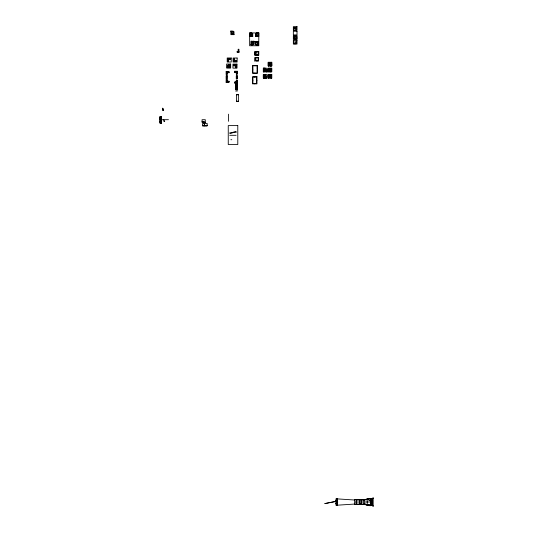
<?xml version="1.0" encoding="UTF-8"?>
<svg xmlns="http://www.w3.org/2000/svg" width="533" height="533" viewBox="0 0 533 533"><rect width="100%" height="100%" fill="white"/><g stroke="black" fill="none" stroke-linecap="round" stroke-linejoin="round"><path stroke-width="0.8" d="M233.174 33.692L233.174 31.674L234 31.674L234 34.652L232.255 34.652L232.255 33.712L233.447 34.025M238.311 51.508L238.131 49.283L238.957 49.283L238.957 52.267L237.212 52.267L237.212 51.321L238.504 51.308L238.957 51.901M252.136 35.804L251.909 33.526L252.735 33.526L252.735 36.504L250.99 36.504L250.99 35.558L252.289 35.544L252.735 36.137M257.419 36.484L257.419 35.544L256.493 35.531L256.506 33.506L255.68 33.506L255.68 36.484L257.419 36.484L257.419 35.997M296.068 28.549L295.882 28.002M160.286 122.916L161.492 122.843L160.746 121.717L161.546 119.712L160.726 117.966L161.492 116.58L160.286 116.5L160.286 122.916L159.827 122.923L159.827 116.5L160.746 116.507L160.746 122.923L159.827 122.923M159.827 118.273L160.726 118.159M160.746 118.259L159.827 117.946M336.889 503.965L335.977 503.812L336.876 503.698L337.689 502.046L336.876 500.587L337.389 498.895M253.475 42.227L253.695 41.621L252.322 41.621M294.509 39.142L296.568 39.142M295.469 36.357L295.908 36.137M295.882 43.473L296.068 42.946M296.495 39.002L296.615 38.363M160.34 121.317L160.746 121.158L160.007 121.317M251.13 44.306L251.429 43.866M257.972 33.899L256.593 33.899L256.593 32.939L258.791 32.933L258.791 45.751L249.651 45.751L249.651 32.933L258.791 32.933L258.798 36.511L257.972 36.511L258.132 33.646M251.423 41.254C252.975 43.4 248.884 45.905 253.168 44.825L253.168 43.866L251.583 44.186M258.338 36.511L258.338 33.532L258.791 32.933M337.622 498.915L336.896 500.041L337.336 499.394M337.336 501.486L336.896 500.84L337.675 502.046L336.896 503.252L337.336 502.599M161.186 117.06L160.746 117.713L161.479 116.58L160.746 117.633L161.419 116.574L160.746 117.407L160.999 116.547M161.186 120.265L160.746 120.918L161.532 119.712L160.746 118.439M255.68 36.484L256.126 35.898M257.419 36.117L256.047 36.117L256.48 35.544M253.695 41.254L253.282 41.807M254.061 41.621L253.615 42.214L252.322 42.214L252.322 41.254L254.061 41.254L253.628 41.834M337.675 502.046L336.896 503.172L337.642 502.046L336.896 500.92L337.675 502.046L336.896 502.552M270.298 68.377L270.078 68.697L270.311 68.437M337.349 498.895L336.896 499.521L337.149 498.881M258.232 33.512L258.432 36.511M160.746 120.218L161.159 119.712L160.746 119.205L161.206 119.712L160.746 120.331L161.206 119.712L160.746 119.099L161.246 119.712L160.746 120.398L161.286 119.712L160.746 118.959L161.372 119.712L160.746 120.611L161.372 119.712L160.746 118.812L161.419 119.712L160.746 120.685L161.466 119.712L160.746 118.659L161.499 119.712L160.746 120.764L161.466 119.712L160.746 118.586L161.532 119.712L160.746 120.838L161.499 119.712L160.746 118.739L161.419 119.712L160.746 120.538L161.332 119.712L160.746 118.959L161.332 119.712L160.746 120.471L161.332 119.712L160.746 119.032L161.246 119.712L160.746 120.258L161.159 119.712L168.448 119.692M337.309 502.046L336.896 502.592L337.349 502.046L336.896 501.36L337.436 502.046L336.896 502.872L337.522 502.046L336.896 501.073L337.522 502.046L336.896 503.019L337.616 502.046L336.896 500.993L337.616 502.046L336.896 503.099L337.642 502.046L336.896 501.073L337.569 502.046L336.896 502.945L337.569 502.046L336.896 501.22L337.476 502.046L336.896 502.799L337.389 502.046L336.896 501.426L337.349 502.046L336.896 502.659L337.389 502.046L336.896 501.493M253.308 42.147L253.235 44.232L254.061 44.232L254.061 41.254M251.063 44.386L251.356 44.452M337.029 498.875L336.896 505.251L335.977 505.251L335.977 498.835L336.936 498.868M233.561 61.502L234.66 60.402L234.66 58.683L233.561 58.683L233.561 61.502L236.499 61.502L236.499 60.402L234.66 60.402M235.559 65.905L236.659 64.806L236.659 67.678L235.559 67.678L235.559 65.905L233.727 65.905L233.727 64.806L236.659 64.806M226.125 82.275L227.225 81.176L229.057 81.176L229.057 82.275L226.125 82.275L226.125 79.457L227.225 79.457L227.225 81.176M236.266 72.341L237.365 71.242L237.365 74.114L236.266 74.114L236.266 72.341L234.433 72.341L234.433 71.242L237.365 71.242M250.97 44.832L250.97 41.254L251.789 41.254L251.796 43.866M293.883 27.789L295.942 27.789M293.883 43.679L295.942 43.679M355.391 499.801L354.838 499.661L354.765 504.425L364.545 504.445L369.063 505.497L372.254 505.617A3.678 2.598 0 0 1 373.167 506.35L373.173 497.735A3.678 2.598 0 0 1 372.261 498.475L369.063 498.582L364.552 499.641L354.765 499.661M360.981 500.047C364.852 500.913 368.363 498.322 372.254 498.835M202.593 125.848L207.177 125.848L207.177 123.463L202.593 123.463L202.593 125.848L206.924 125.848M354.838 504.425L359.169 504.425M363.753 504.425L359.422 504.425L359.422 499.661M235.593 82.708L235.686 89.89L237.518 89.89L237.518 82.742L234.433 82.735M160.42 118.113L159.827 118.106L160.173 118.113M230.909 31.087L233.108 31.087L233.108 32.047C230.336 32.846 230.782 27.636 230.909 34.665L231.735 34.658L231.735 32.047M231.255 31.507L233.108 31.68M250.47 33.899L250.47 36.511L249.644 36.511L249.644 32.939L251.843 32.933L251.843 33.899L250.323 33.679M251.843 33.299L249.804 33.466M256.593 33.306L258.425 33.299M249.89 33.213L251.843 33.532M256.593 33.532L258.338 33.532M249.844 33.519L250.41 33.806M251.369 43.959L251.736 43.959M251.429 44.232L253.168 44.232M257.472 44.332L256.093 44.339L256.093 45.298L258.298 45.298L258.292 41.721L257.466 41.721L257.472 44.332L258.172 45.178M257.526 44.426C259.384 45.731 256.4 43.566 257.832 41.721M256.093 44.705L257.839 44.699M295.648 28.076L294.183 28.156M293.536 30.174L293.996 30.174L293.996 28.156L295.835 28.156L295.835 30.174L296.201 30.174L296.201 27.789L293.63 27.789L293.63 30.174M234 34.652C233.84 33.546 232.088 34.638 232.255 33.692M252.735 36.504L250.99 35.544M252.136 35.811L252.669 36.044M250.99 36.137L252.369 36.137L252.369 33.526M293.85 36.137L295.522 36.284M294.163 36.764L294.622 36.764L294.622 38.776L296.455 38.776L296.455 36.764L296.821 36.764L296.821 39.142L294.256 39.142L294.256 36.764M296.255 38.523L295.795 38.523L295.795 36.504L293.963 36.504L293.963 38.523L293.596 38.523L293.596 36.137L296.161 36.137L296.161 38.523M293.536 41.301L293.996 41.301L293.996 43.313L295.835 43.313L295.835 41.301L296.201 41.301L296.201 43.679L293.63 43.679L293.63 41.301M255.92 42.26L256.02 44.379L255.194 44.379L255.194 41.401L256.939 41.401L256.939 42.347M253.628 41.714L253.994 41.714M255.56 44.379L255.56 41.767L256.939 41.767M252.322 41.847L253.601 41.847L253.601 44.232M255.194 41.767L255.793 42.094M255.194 41.401L255.647 41.994L256.939 42M256.939 42.367L255.427 42.1M295.648 43.393L294.183 43.313M238.891 51.801L238.524 51.801L238.498 49.283M227.558 58.457L230.496 58.457L230.496 59.556L228.657 59.556L227.558 58.457L227.558 61.322L228.657 61.322L228.657 59.556M230.496 58.823L227.924 58.823L227.924 61.322M228.291 59.19L230.496 59.19M236.499 60.769L234.293 60.769L234.293 58.683M236.499 61.135L233.927 61.135L233.927 58.683M270.218 64.04L271.783 64.04L271.783 65.879L270.218 65.879L270.264 64.087M270.151 64.18L268.319 64.18L268.319 63.807L270.151 63.807L270.151 65.925M270.151 64.386L268.319 64.386L268.319 64.76L270.151 64.76M270.151 64.966L268.319 64.966L268.319 65.346L270.151 65.346M233.727 65.173L236.292 65.173L236.292 67.678M233.727 65.539L235.926 65.539M270.151 65.546L268.319 65.546L268.319 65.925M229.137 66.552L227.305 66.552L227.305 67.651L230.236 67.651L230.236 64.833L229.137 64.833L229.137 66.552L230.236 67.651M227.305 67.285L229.87 67.285L229.87 64.833M263.362 68.417L265.194 68.417L265.194 68.031L263.362 68.031L263.409 68.417M268.186 68.61L270.018 68.61M268.186 68.817L270.018 68.817M263.409 68.957L265.154 68.957M263.362 68.997L265.194 68.997L265.194 68.61L263.362 68.61L263.409 68.997M265.194 69.19L263.362 69.19L263.409 69.583L265.194 69.19L263.409 69.237M268.186 69.19L270.018 69.19M268.186 69.397L270.018 69.397M263.362 69.583L265.194 69.583M263.362 70.163L265.194 70.163L265.194 69.776L263.362 69.776L263.409 70.163M267.226 70.163L265.387 70.163L265.387 69.776L267.226 69.776L267.18 70.163M268.186 69.77L270.018 69.77M263.409 69.816L265.154 69.816M265.434 69.816L267.18 69.816M268.186 69.976L270.458 69.903M271.044 69.903L270.651 69.943M271.237 69.903L271.623 69.903M268.186 70.349L270.018 70.349M268.186 70.556L270.018 70.649L270.018 70.263L269.978 70.649M263.362 70.742L265.194 70.742L265.194 70.356L263.362 70.356L263.409 70.742M267.226 70.742L265.387 70.742L265.387 70.356L267.226 70.356L267.18 70.742M268.186 70.936L270.018 70.936M268.186 71.136L270.018 71.136M263.362 71.322L265.194 71.322L265.194 70.936L263.362 70.936L263.409 71.322M267.226 71.322L265.387 71.322L265.387 70.936L267.226 70.936L267.18 71.322M265.194 71.515L263.362 71.515L263.409 71.902L265.194 71.515L263.409 71.562M265.387 71.515L267.226 71.515L267.18 71.902L265.387 71.515L267.18 71.562M268.186 71.515L270.018 71.515M226.125 71.622L229.057 71.622L229.057 72.721L227.225 72.721L226.125 71.622L226.125 74.493L227.225 74.493L227.225 72.721M234.433 71.609L236.998 71.609L236.998 74.114M268.186 71.722L270.458 71.735M270.651 71.735L271.044 71.735M271.623 71.735L271.237 71.735L271.324 69.903M268.132 71.808L271.797 71.808L271.797 68.144L268.132 68.144L268.226 71.808M229.057 71.988L226.492 71.988L226.492 74.493M234.433 71.975L236.632 71.975L236.632 74.114M267.226 71.902L263.309 71.902L263.309 68.237L266.973 68.237L266.973 71.902M229.057 72.355L226.858 72.355L226.858 74.493M268.326 74.68L270.078 74.68M268.286 74.973L270.118 74.973M268.286 75.053L270.118 75.053M263.309 75.113L265.148 75.166M268.286 75.386L270.118 75.386M263.355 75.573L265.101 75.573L265.101 76.192L263.355 76.192L263.355 75.573L265.148 75.533M268.286 75.446L270.118 75.446M268.326 75.746L270.078 75.746M268.286 75.839L270.118 75.779M270.684 75.999L270.351 75.999L270.651 77.791M271.59 75.999L270.824 75.999L270.824 77.831L271.59 77.831L271.59 75.999L271.557 77.791M265.734 76.186L266.107 76.186M266.107 76.146C267.373 78.544 264.461 78.491 265.734 76.146M268.286 76.172L270.118 76.172M265.148 76.226L263.355 76.565M268.286 76.246L270.118 76.246M268.326 76.539L270.078 76.539M263.309 76.599L265.148 76.599M268.286 76.579L270.118 76.652M265.148 76.692L263.309 76.692L265.101 76.732M268.326 76.692L270.078 76.692M268.286 76.985L270.118 76.985M263.309 77.032L265.148 77.032L265.148 74.78L263.309 74.78L265.101 74.813M268.286 77.052L270.118 77.052M263.309 77.138L265.148 77.138L265.134 78.231M263.309 77.871L265.141 77.871L263.309 77.905L265.148 77.472M263.349 77.571L265.101 77.831M252.555 80.29L252.915 80.29M256.593 80.29L256.959 80.29M229.057 81.542L226.858 81.542L226.858 79.457M235.726 81.582L237.471 81.789M229.057 81.909L226.492 81.909L226.492 79.457M237.152 82.888L236.266 82.002L234.433 82.002L234.433 83.101L235.899 83.101M235.679 83.321L237.518 83.321M235.686 83.608L237.518 83.608M235.686 83.808L237.518 83.808M235.686 84.187L237.518 84.187M235.686 84.387L237.518 84.387M235.686 84.48L237.518 84.48M235.726 84.72L237.478 84.72M235.686 84.774L237.518 84.774M235.686 84.974L237.518 84.974M235.686 85.06L237.518 85.06M235.726 85.307L237.478 85.307M235.686 85.353L237.518 85.353M235.686 85.646L237.518 85.646M235.686 85.933L237.518 85.933M235.686 86.133L237.518 86.133M235.686 86.513L237.518 86.513M235.686 86.712L237.518 86.712M235.686 87.099L237.518 87.099M235.686 87.292L237.518 87.299M235.686 87.385L237.518 87.385M235.726 87.632L237.478 87.632M235.686 87.678L237.518 87.678M235.686 87.965L237.518 87.965M235.686 88.251L237.518 88.258M235.686 88.458L237.518 88.458M235.686 88.838L237.518 88.838M235.686 89.038L237.518 89.038M235.686 89.424L237.518 89.424M235.726 91.11L237.518 90.916M236.532 94.787L238.364 94.787M236.532 101.203L238.364 101.203M162.438 109.791L163.358 109.791L162.438 108.186L162.438 109.771L163.358 109.791L162.438 108.266L163.358 109.791L162.438 109.771L163.358 109.791L162.438 108.339M159.827 119.678L160.746 119.678M204.339 123.596L204.152 123.629M204.152 124.769L204.519 124.769M204.519 125.115L204.152 125.135M204.152 125.462L207.177 125.482M203.053 125.561L206.717 125.561M229.716 135.295L236.132 135.295M230.882 139.726L231.795 139.726M370.422 498.668L372.254 498.668M370.422 499.001L372.254 499.001M370.422 499.161L372.254 499.161M370.422 499.328L372.254 499.328M370.422 499.494L372.254 499.494M370.422 499.654L372.254 499.654M370.422 499.821L372.254 499.821M370.462 499.947L372.207 499.947M354.838 500.027L336.436 498.835L336.436 505.251L354.765 504.058L364.272 504.065L366.951 504.558M356.397 500.047L359.422 500.027M370.422 499.987L372.254 499.987M370.422 500.154L372.254 500.154M335.977 500.28L336.896 500.28M372.254 500.314L368.849 500.354L372.207 500.607M356.584 500.447L356.397 500.414M361.161 500.447L360.981 500.414M370.422 500.48L372.254 500.48M335.977 500.6L336.896 500.6M370.422 500.647L372.254 500.647M356.397 500.78L356.764 500.813M360.981 500.78L361.347 500.813M370.422 500.807L372.254 500.807M372.207 500.933L370.462 500.933L372.254 500.973M370.422 501.14L372.254 501.14M372.207 501.267L370.462 501.267L372.254 501.3M370.422 501.466L372.254 501.466M372.207 501.593L370.462 501.593L372.254 501.633M370.422 501.793L372.254 501.793M370.462 501.926L372.207 501.926M335.977 502.006L336.896 502.006M354.838 502.039L372.254 501.959M370.422 502.126L372.254 502.126M372.207 502.253L370.462 502.253L372.254 502.286M370.422 502.452L372.254 502.452M372.207 502.579L370.462 502.579L372.254 502.619M370.422 502.786L372.254 502.786M370.422 502.945L372.254 502.945M370.462 502.985L372.207 502.985M370.422 503.112L372.254 503.112M356.584 503.272L356.397 503.305M361.161 503.272L360.981 503.305M370.422 503.279L372.254 503.279M370.462 503.312L372.207 503.312M370.422 503.438L372.254 503.438M372.254 503.605L370.422 503.605L372.207 503.645M356.397 503.712L356.764 503.638M360.981 503.712L361.347 503.638M370.422 503.772L372.254 503.772M372.254 503.932L370.422 503.932L372.207 503.971M370.422 504.098L372.254 504.098M372.254 504.265L370.422 504.265L372.207 504.298M370.422 504.425L372.254 504.425M372.254 504.591L370.422 504.591L372.207 504.631M370.422 504.758L372.254 504.758M372.254 504.918L370.422 504.918L372.207 504.958M370.422 505.084L372.254 505.084M367.923 505.251L372.254 505.251M336.063 500.44L336.896 500.447L336.49 500.44M336.063 503.652L336.896 503.798L336.49 503.652M202.353 121.731L202.08 121.724A9.054 9.054 0 0 1 202.353 121.731L203.16 121.797M370.422 505.251L367.21 504.651A9.054 9.054 0 0 0 366.697 504.478M162.438 108.585L163.358 109.791L162.438 109.698L163.358 109.791L162.438 108.512M203.16 122.164L202.08 122.09L202.08 119.712L205.292 119.712L205.292 122.69A9.054 9.054 0 0 0 202.08 122.09A7.988 6.836 -3 0 1 205.298 122.677L203.173 122.164M162.438 109.598L163.358 109.791L162.438 108.665M204.499 122.064L203.173 121.797A9.054 9.054 0 0 1 204.512 122.064L205.292 122.323M162.438 108.819L163.358 109.791L162.438 109.545L163.358 109.791L162.438 108.745M159.827 121.158L160.746 121.477M335.977 503.485L336.896 503.812M366.957 504.558L367.21 504.651A9.741 9.741 0 0 0 367.47 504.744M162.438 109.432L163.358 109.791L162.438 109.038M162.438 109.245L163.358 109.791L162.438 109.112M162.438 109.178L163.358 109.791M270.244 68.451L271.743 69.51M270.124 68.617L271.63 69.676M251.916 35.911L252.369 36.504M255.993 41.98L255.56 41.401M238.138 51.674L238.591 52.267M160.919 122.876L160.746 122.164L161.279 122.857L160.746 122.024L161.366 122.85L160.746 121.87L161.372 122.85M161.159 119.712L160.746 119.205L160.913 119.712M336.896 504.744L337.429 505.184L336.896 504.351L337.516 505.177L336.896 504.205L337.589 505.177L336.896 503.978L337.589 505.177M161.472 122.843L160.746 121.717L161.186 122.363M238.957 52.267L237.212 51.301M336.896 504.045L337.336 504.698M257.925 41.721L257.925 44.932M256.593 32.959L256.593 33.652M251.336 41.254L251.336 43.659M250.097 33.532L250.104 36.511M231.369 31.68L231.369 34.665M372.254 498.468L372.254 505.617M367.21 499.061L367.21 505.024A9.741 9.741 0 0 0 370.422 505.617L370.422 498.468A9.741 9.741 0 0 0 367.21 499.061A9.054 9.054 0 0 1 364.006 499.661L364.006 504.425A9.054 9.054 0 0 1 367.21 505.024M361.347 501.839L361.347 502.246M361.161 499.661L361.161 504.425M356.717 501.859L356.717 502.226M356.584 499.661L356.584 504.425M296.268 38.776L294.802 38.776M295.615 36.504L294.149 36.504M271.53 69.903L271.53 71.735M271.39 64.04L271.404 65.879M271.257 75.999L271.257 77.831M271.164 75.999L271.164 77.831M270.951 69.903L270.951 71.735M270.744 69.903L270.744 71.735M270.617 64.04L270.597 65.879L270.551 64.087M270.371 69.903L270.371 71.735M270.164 69.903L270.164 71.735M270.111 63.554L268.359 63.554M270.118 74.64L270.118 77.385L268.286 77.385L268.286 74.64M266.233 76.186L266.233 77.931M265.601 76.186L265.601 77.931M265.101 77.178L263.355 77.178M265.094 77.938L263.349 78.191L263.309 74.56L266.973 74.56L266.973 78.224L263.349 77.938M258.565 55.179L258.565 51.608L256.36 51.608L256.36 51.974L258.199 51.974L258.199 55.179M257.419 35.524L257.419 35.891L256.14 35.891L256.14 33.506M256.047 33.506L256.047 36.117M256.067 51.534L256.067 54.746L257.905 54.746L257.905 55.112L255.707 55.112L255.707 51.534M255.653 42L255.653 44.379M254.754 76.712L254.754 77.078M254.754 83.494L254.754 83.861M254.661 51.594L254.661 55.265M254.661 57.544L254.661 61.208M252.276 33.526L252.276 35.911M250.99 36.011L250.99 36.504M237.478 89.517L237.365 80.29L236.266 80.29L236.266 82.002M237.212 51.774L237.212 52.267M236.998 75.886L236.998 78.811M236.998 80.29L236.998 82.735M236.632 75.886L236.632 78.811M236.632 80.29L236.632 82.368M235.726 83.115L235.726 89.517M233.541 31.674L233.541 34.059M232.255 34.165L232.255 34.652M228.537 114.169L228.537 121.317M226.858 75.766L226.858 78.697M226.492 75.766L226.492 78.697M204.339 123.463L204.339 125.848M250.23 33.372A8.968 0.373 62.4 0 1 250.936 34.505M251.489 44.872A8.968 0.473 -64.7 0 1 251.656 44.199M257.612 44.665A8.968 0.473 64.5 0 1 257.779 45.338M367.257 499.148A7.988 6.922 4 0 1 364.006 499.767M366.957 499.521A9.054 9.054 0 0 1 366.438 499.688M369.063 498.948A9.741 9.741 0 0 0 367.997 499.181A8.974 7.942 5.1 0 1 369.089 499.001M367.237 499.115A8.968 7.935 5.1 0 1 370.422 498.522M366.99 499.608A7.995 6.909 3.9 0 1 366.457 499.781M364.006 503.952A7.995 6.909 -3.9 0 1 365.378 504.065M366.724 504.385A7.995 6.909 -3.9 0 1 367.257 504.578A8.974 7.942 -5.1 0 0 367.497 504.698M364.006 504.485A7.988 6.756 -2.5 0 1 367.184 505.077A8.968 8.088 -7 0 0 370.415 505.717M364.006 504.058A9.054 9.054 0 0 1 365.365 504.165M373.167 498.095A3.678 2.598 0 0 1 372.427 498.741M372.427 505.344A3.678 2.598 0 0 1 373.167 505.984M161.372 116.574L160.746 117.48L161.412 116.574M161.286 116.567L160.746 117.333L161.326 116.567M337.436 498.901L336.896 499.661L337.476 498.901M161.206 116.56L160.746 117.187L161.239 116.567M337.476 502.046L336.896 502.799L337.436 502.046L336.896 501.286L337.436 502.046M337.196 498.881L336.896 499.261L337.229 498.888M270.438 62.374L270.151 63.021L268.319 63.021L268.319 62.641L270.151 62.641L271.544 63.887L271.797 63.607L270.438 62.374M336.29 501.313L324.903 503.565L336.29 501.313M297.014 26.65L293.343 26.65L293.343 30.314L297.014 30.314L297.014 26.65M297.014 31.234L293.343 31.234L293.343 34.898L297.014 34.898L297.014 31.234M297.014 35.818L293.343 35.818L293.343 39.482L297.014 39.482L297.014 35.818M297.014 40.401L293.343 40.401L293.343 44.066L297.014 44.066L297.014 40.401M258.791 51.554L255.127 51.554L255.127 55.219L258.791 55.219L258.791 51.554M257.732 57.471L255.54 57.471L255.54 61.042L255.9 61.042L255.9 57.837L257.732 57.837L257.732 57.471M258.532 57.511L258.165 57.511L258.165 60.715L256.326 60.715L256.326 61.082L258.532 61.082L258.532 57.511M231.235 57.984L227.205 57.984L227.205 62.021L231.235 62.021L231.235 57.984M237.132 58.01L233.101 58.01L233.101 62.041L237.132 62.041L237.132 58.01M271.797 62.261L268.132 62.261L268.132 65.925L271.797 65.925L271.797 62.261M270.111 62.687L268.359 62.974L270.111 62.687M270.151 63.22L268.319 63.22L268.319 63.6L270.151 63.6L270.151 63.22M230.656 64.033L226.625 64.033L226.625 68.064L230.656 68.064L230.656 64.033M236.972 64.107L232.941 64.107L232.941 68.137L236.972 68.137L236.972 64.107M270.111 65.013L268.359 65.299L270.111 65.013M229.01 65.526L228.644 65.526A3.158 3.158 0 0 0 227.911 66.445L228.277 66.445A3.158 3.158 0 0 1 229.01 65.526M254.754 65.466L252.555 65.466L252.555 69.037L252.915 69.037L252.915 65.832L254.754 65.832L254.754 65.466M257.419 65.472L255.214 65.472L255.214 65.839L257.053 65.839L257.053 69.05L257.419 69.05L257.419 65.472M270.111 65.592L268.359 65.879L270.111 65.592M270.018 68.904L269.978 68.564L270.018 68.904M270.018 69.483L269.978 69.143L270.018 69.483M252.915 69.73L252.555 69.73L252.555 73.307L254.754 73.307L254.754 72.941L252.915 72.941L252.915 69.73M257.419 69.776L257.053 69.776L257.053 72.988L255.22 72.988L255.22 73.354L257.419 73.354L257.419 69.776M270.018 70.07L269.978 69.723L270.018 70.07M270.018 71.229L269.978 70.882L270.018 71.229M271.797 74.56L268.132 74.56L268.132 78.224L271.797 78.224L271.797 74.56M227.225 75.766L226.125 75.766L226.125 78.697L227.225 78.697L227.225 75.766M265.148 75.866L263.309 75.866L265.148 75.893M237.365 75.886L236.266 75.886L236.266 78.811L237.365 78.811L237.365 75.886M256.959 76.712L252.555 76.712L252.555 83.861L256.959 83.861L256.959 76.712M256.593 77.078L252.915 77.078L252.915 83.494L256.593 83.494L256.593 77.078M270.124 77.498L268.286 77.831L270.124 77.498M238.364 94.421L236.532 94.421L236.532 101.57L238.364 101.57L238.364 94.421M164.69 121.297L163.771 121.297L163.771 119.852L164.69 121.297M237.791 125.608L228.257 125.608L228.257 144.516L237.791 144.516L237.791 125.608M161.086 119.712L160.746 119.412L161.046 119.712M161.073 122.87L160.746 122.497L161.046 122.87M337.302 505.191L336.896 504.704L337.269 505.197M161.239 122.857L160.746 122.237L161.199 122.857M161.319 122.85L160.746 122.097L161.286 122.857M337.469 505.184L336.896 504.425L337.429 505.184M337.562 505.177L336.896 504.278L337.516 505.177M271.017 65.879L271.017 64.04L270.997 65.879M270.018 71.808L270.018 71.422L269.978 71.808M265.94 77.978L265.94 76.139L265.9 77.978M236.132 132.091L236.132 131.724A9.741 9.741 0 0 0 232.928 132.317A9.054 9.054 0 0 1 229.716 132.917L229.716 133.283A9.054 9.054 0 0 0 232.928 132.684A9.741 9.741 0 0 1 236.132 132.091M228.391 65.159L228.391 64.793A3.158 3.158 0 0 0 227.471 65.526L227.471 65.892A3.158 3.158 0 0 1 228.391 65.159M368.556 504.984A8.974 7.942 -5.1 0 0 369.622 505.151A9.741 9.741 0 0 1 368.523 505.031"/></g></svg>
